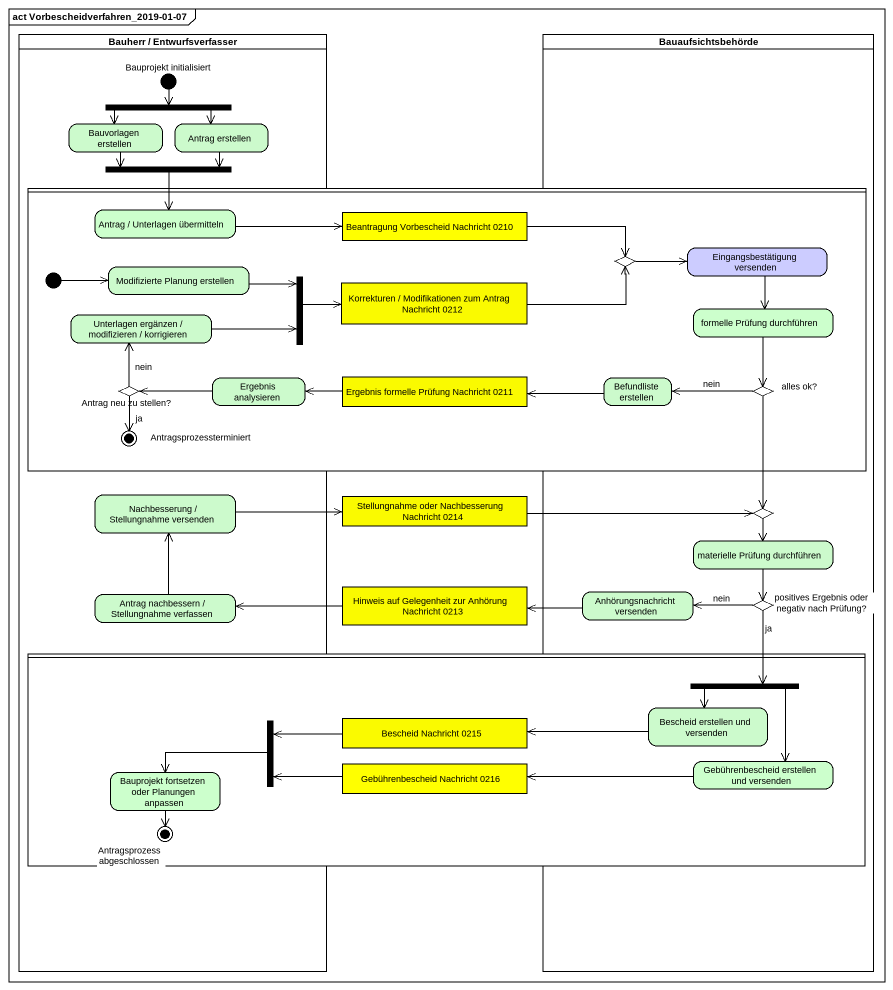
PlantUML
@startuml
mainframe act Vorbescheidverfahren_2019-01-07
hide empty description
state "Bauherr / Entwurfsverfasser" as Bauherr_Entwurfsverfasser <<partition>> {
  state fork1 <<fork>>
  state "Bauprojekt initialisiert" as Bauprojekt_initialisiert <<start>>
  state "Bauvorlagen erstellen" as Bauvorlagen_erstellen #CCFACC
  state "Antrag erstellen" as Antrag_erstellen #CCFACC
  state fork2 <<join>>
  state "Nachbesserung / Stellungnahme versenden" as Nachbesserung_Stellungnahme #CCFACC
  state "Antrag nachbessern / Stellungnahme verfassen" as Antrag_nachbessern #CCFACC
}
state Bauaufsichtsbehörde <<partition>> {
  state choice2 <<choice>>
  state "materielle Prüfung durchführen" as materielle_Prüfung #CCFACC
  state "Anhörungsnachricht versenden" as Anhörungsnachricht_versenden #CCFACC
  state "positives Ergebnis oder negativ nach Prüfung?" as positives_Ergebnis_oder <<choice>>
}
state " " as lane1 <<partition>> {
  state "Antrag / Unterlagen übermitteln" as Antrag_Unterlagen #CCFFCC
  state "Beantragung Vorbescheid Nachricht 0210" as Beantragung_Vorbescheid <<object>> #FFFF00
  state choice1 <<choice>>
  state "Eingangsbestätigung versenden" as Eingangsbestätigung #CCCCFF
  state "Modifizierte Planung erstellen" as Modifizierte_Planung #CCFACC
  state fork3 <<join>>
  state "Korrekturen / Modifikationen zum Antrag Nachricht 0212" as Korrekturen_Modifikationen <<object>> #FAFA00
  state "Unterlagen ergänzen / modifizieren / korrigieren" as Unterlagen_ergänzen #CCFACC
  state "formelle Prüfung durchführen" as formelle_Prüfung_durchführen #CCFFCC
  state "Ergebnis analysieren" as Ergebnis_analysieren #CCFACC
  state "Ergebnis formelle Prüfung Nachricht 0211" as Ergebnis_formelle_Prüfung <<object>> #FAFA00
  state "Befundliste erstellen" as Befundliste_erstellen #CCFACC
  state "Antrag neu zu stellen?" as Antrag_neu_zu_stellen <<choice>>
  state "alles ok?" as alles_ok <<choice>>
  state Antragsprozessterminiert <<end>>
  [*] -right-> Modifizierte_Planung
}
state "Stellungnahme oder Nachbesserung Nachricht 0214" as Stellungnahme_oder <<object>> #FAFA00
state "Hinweis auf Gelegenheit zur Anhörung Nachricht 0213" as Hinweis_auf_Gelegenheit_zur <<object>> #FAFA00
state " " as lane2 <<partition>> {
  state fork4 <<fork>>
  state fork5 <<join>>
  state "Bescheid Nachricht 0215" as Bescheid_Nachricht_0215 <<object>> #FAFA00
  state "Bescheid erstellen und versenden" as Bescheid_erstellen_und #CCFACC
  state "Gebührenbescheid Nachricht 0216" as Gebührenbescheid_Nachricht <<object>> #FFFF00
  state "Gebührenbescheid erstellen und versenden" as Gebührenbescheid_erstellen #CCFFCC
  state "Bauprojekt fortsetzen oder Planungen anpassen" as Bauprojekt_fortsetzen_oder #CCFFCC
  state "Antragsprozess abgeschlossen" as Antragsprozess_abgeschlossen <<end>>
}
fork1 -left-> Bauvorlagen_erstellen
fork1 -right-> Antrag_erstellen
Bauprojekt_initialisiert --> fork1
Bauvorlagen_erstellen -right-> fork2
Antrag_erstellen -left-> fork2
fork2 --> Antrag_Unterlagen
Antrag_Unterlagen -right-> Beantragung_Vorbescheid
Beantragung_Vorbescheid -right-> choice1
choice1 -right-> Eingangsbestätigung
Eingangsbestätigung --> formelle_Prüfung_durchführen
Modifizierte_Planung -right-> fork3
fork3 -right-> Korrekturen_Modifikationen
Korrekturen_Modifikationen -right-> choice1
Unterlagen_ergänzen -right-> fork3
formelle_Prüfung_durchführen --> alles_ok
Ergebnis_analysieren -left-> Antrag_neu_zu_stellen
Ergebnis_formelle_Prüfung -left-> Ergebnis_analysieren
Befundliste_erstellen -left-> Ergebnis_formelle_Prüfung
Antrag_neu_zu_stellen -up-> Unterlagen_ergänzen : nein
Antrag_neu_zu_stellen --> Antragsprozessterminiert : ja
alles_ok -left-> Befundliste_erstellen : nein
alles_ok --> choice2
Nachbesserung_Stellungnahme -right-> Stellungnahme_oder
Stellungnahme_oder -right-> choice2
choice2 --> materielle_Prüfung
materielle_Prüfung --> positives_Ergebnis_oder
Antrag_nachbessern -up-> Nachbesserung_Stellungnahme
Hinweis_auf_Gelegenheit_zur -left-> Antrag_nachbessern
Anhörungsnachricht_versenden -left-> Hinweis_auf_Gelegenheit_zur
positives_Ergebnis_oder -left-> Anhörungsnachricht_versenden : nein
positives_Ergebnis_oder --> fork4 : ja
fork4 --> Bescheid_erstellen_und
fork4 --> Gebührenbescheid_erstellen
fork5 -left-> Bauprojekt_fortsetzen_oder
Bescheid_Nachricht_0215 -left-> fork5
Bescheid_erstellen_und -left-> Bescheid_Nachricht_0215
Gebührenbescheid_Nachricht -left-> fork5
Gebührenbescheid_erstellen -left-> Gebührenbescheid_Nachricht
Bauprojekt_fortsetzen_oder --> Antragsprozess_abgeschlossen
@enduml
